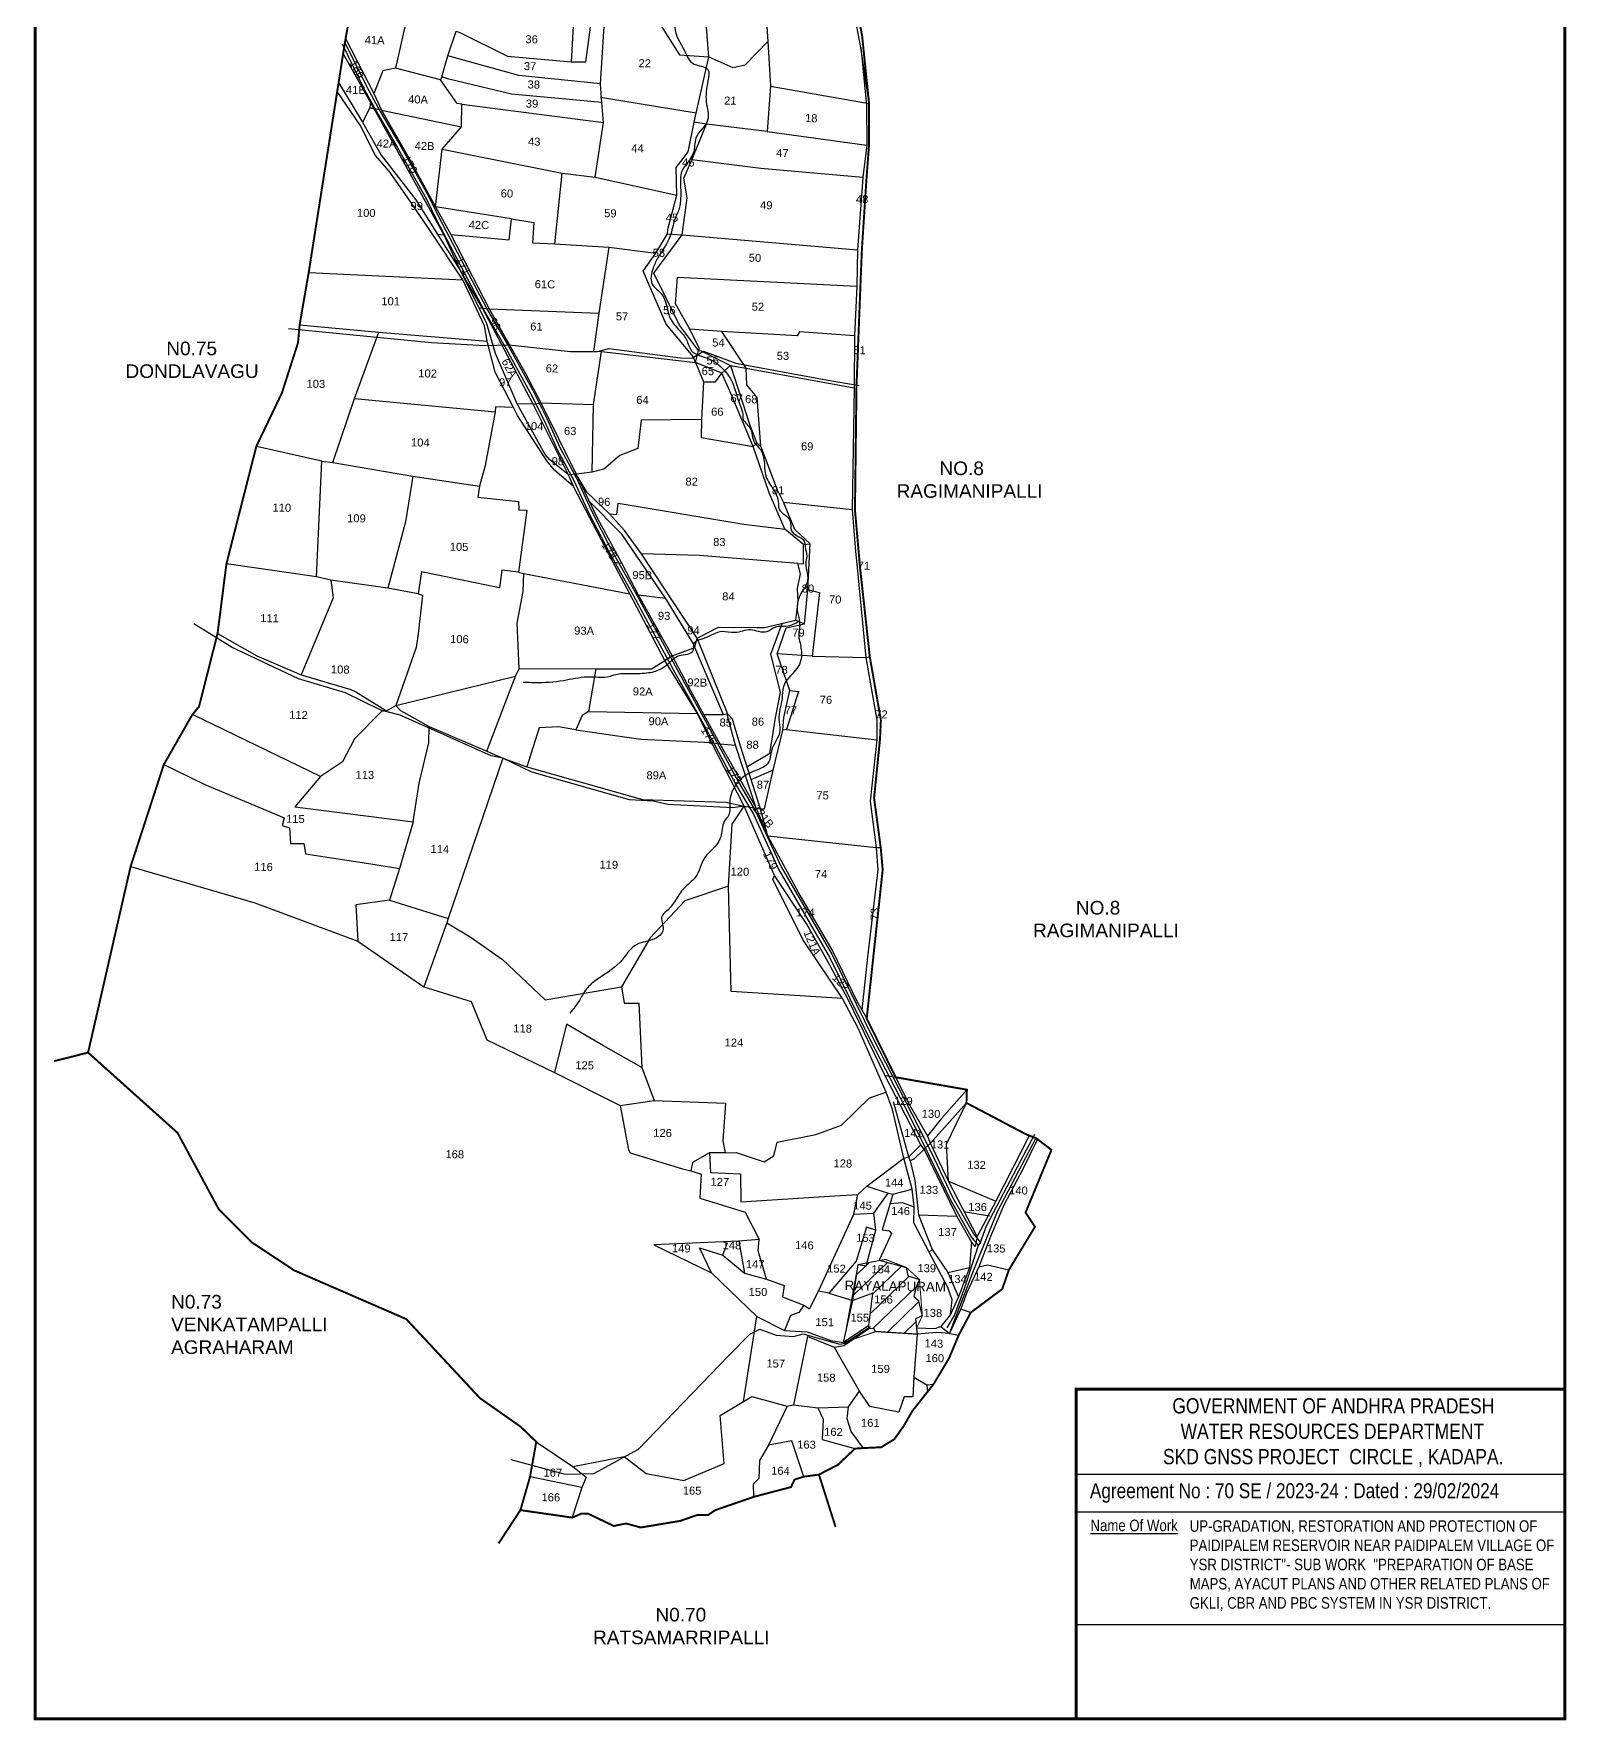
# Model space of a CAD drawing. Header units: millimetres. Extents: x 199216 to 224862, y 1598399 to 1607896.
# Drawn here: x 199216 to 202368, y 1600522 to 1603989 of the extents above; entities that cross this region are included whole.
import ezdxf
from ezdxf.enums import TextEntityAlignment as Align

# ---------------------------------------------------------------- set-up
doc = ezdxf.new("R2010")
doc.units = ezdxf.units.MM
for name, color, linetype in [('FRAME 025', 7, 'Continuous'), ('PLOT', 7, 'Continuous'), ('PLOT NO', 7, 'Continuous'), ('ROAD', 1, 'Continuous'), ('STREAM', 4, 'Continuous'), ('TEXT', 1, 'Continuous'), ('TITLEBLOCK', 7, 'Continuous'), ('VILLAGE BOUNDARY', 5, 'Continuous'), ('VILLAGE BOUNDRY', 5, 'Continuous')]:
    doc.layers.add(name, color=color, linetype=linetype)
doc.styles.add('ARIALN', font='ARIALN.TTF')
doc.styles.get("Standard").update_dxf_attribs({"font": 'arial.ttf'})

msp = doc.modelspace()

# ---------------------------------------------------------------- hatches: boundary and pattern name
at = {"layer": 'PLOT'}
h = msp.add_hatch(dxfattribs=at)
h.set_pattern_fill('ANSI31', color=11, scale=205.651495, angle=-0.9543)
h.set_pattern_definition([(44.0457, (192594.081, 1598081.22), (-17.87193, 18.47742), [])])
h.paths.add_polyline_path([(201026.4, 1601393.5), (201030.5, 1601411.1), (201037.5, 1601428.7), (201013.7, 1601436), (201010.6, 1601453.3), (200956.5, 1601467.7), (200929.6, 1601462.5), (200927.9, 1601456.5), (200911.4, 1601459), (200901, 1601385.1), (200941.6, 1601400.2), (200933.3, 1601334.2), (200933.5, 1601326.8), (200943.6, 1601327.6), (200947.5, 1601321.3), (201033, 1601315.9), (201031.6, 1601328.4), (201029.4, 1601347.4), (201043.6, 1601353.7), (201034.8, 1601385.8)])
h.paths.add_polyline_path([(200940.1, 1601375.2), (200986.9, 1601374.4), (200987.3, 1601399.6), (200940.6, 1601400.4)], flags=24)
h.paths.add_polyline_path([(200934.4, 1601437.1), (200981.1, 1601436.3), (200981.5, 1601461.5), (200934.8, 1601462.3)], flags=24)

# ---------------------------------------------------------------- linework, layer by layer
at = {"layer": 'FRAME 025', "lineweight": -3}
for points in [[(201360, 1601028.4), (202364.9, 1601028.4)], [(201359.6, 1600950.8), (202364.5, 1600950.8)], [(201359.3, 1600719.4), (202364.2, 1600719.4)]]:
    msp.add_lwpolyline(points, dxfattribs=at)
at = {"layer": 'PLOT'}
for points in [[(200096.6, 1603844.2), (200387.7, 1603806.8), (200384.4, 1603847.7), (200381.9, 1603886.5), (200393, 1604058.2), (200382, 1604142.3), (200369.3, 1604215.5), (200434.8, 1604388.4), (200463.8, 1604398.5), (200504.1, 1604387.9)], [(200577.4, 1603313.1), (200572, 1603325.5), (200516.6, 1603392.5), (200469.3, 1603501.3), (200495.7, 1603538.3), (200519.3, 1603577.6), (200520.1, 1603587.2), (200538.4, 1603657.4), (200537.1, 1603713.9), (200551.9, 1603732.4), (200561.8, 1603746.4), (200574.5, 1603807.2), (200578.4, 1603825.6), (200604.4, 1603941.5), (200596.8, 1604036.9), (200583, 1604238.1), (200575.4, 1604251.6), (200577.2, 1604319.7), (200581.1, 1604320.3), (200586.9, 1604388.9)], [(200481.7, 1604044.1), (200544, 1603945.7), (200604.4, 1603941.5), (200654.2, 1603920), (200679, 1603925.2), (200725.9, 1603972.9), (200731.7, 1603881.7), (200934, 1603845.8), (200917, 1603960.7), (200863.1, 1604246.7)], [(200708.5, 1604235.7), (200725.9, 1603972.9)], [(199869.6, 1604046.1), (199985.3, 1604030.8), (199960.3, 1603918.6)], [(200325.8, 1604005), (200321.4, 1603931.6), (200351.6, 1603931.5), (200369.3, 1604064.6)], [(199857.6, 1603979.4), (199915.7, 1603866.2), (199931.6, 1603832.2), (199985.4, 1603737.3), (200042.6, 1603633.2), (200073.8, 1603576.8), (200153, 1603424), (200226.8, 1603292.1), (200258.8, 1603230.2), (200331.9, 1603084.1), (200373.9, 1602995.8), (200425.4, 1602900.3), (200459.4, 1602836), (200529.4, 1602710.7), (200567, 1602639.3), (200594.5, 1602589.3), (200627.4, 1602529.8), (200686.2, 1602425.3), (200701.7, 1602397.4), (200725.6, 1602339.5), (200792.3, 1602217.3), (200859.8, 1602102.4), (200908.6, 1602000.6), (200929.2, 1601965.1)], [(200055.6, 1603900.6), (200068.1, 1603944), (200085, 1603994.6), (200092.8, 1603991.9), (200190.3, 1603943.1), (200321.4, 1603931.6)], [(201144.4, 1601506.1), (201114.3, 1601558.8), (201047.6, 1601696.4), (201040.6, 1601705.4), (200967.5, 1601847.4), (200891, 1602003.7), (200853.3, 1602074.8), (200806, 1602158.9), (200739.8, 1602259), (200676.9, 1602401.3), (200610.2, 1602532.6), (200581.3, 1602591.9), (200514.3, 1602700.8), (200442.4, 1602837.9), (200408.1, 1602902.5), (200326.3, 1603058.4), (200316, 1603082.2), (200243, 1603228), (200139, 1603425), (200093.6, 1603501.7), (200060.1, 1603575.1), (199916.2, 1603834.8), (199852.5, 1603948.5)], [(200381.9, 1603886.5), (200213.8, 1603903.2), (200068.1, 1603944)], [(200917, 1603960.7), (200928.7, 1603842.3), (200929.8, 1603759.8), (200921.3, 1603693.6), (200910, 1603545.2), (200908.9, 1603470.1)], [(200073.8, 1603576.8), (200194.2, 1603565.6), (200198.6, 1603608.4), (200042.6, 1603633.2), (200056.2, 1603751.9), (200095.8, 1603797.5), (200096.6, 1603844.2), (200086.8, 1603845.9), (200053, 1603894.4), (199960.3, 1603918.6), (199934.3, 1603913.1), (199915.7, 1603866.2)], [(200384.4, 1603847.7), (200198.5, 1603865.2), (200069.7, 1603896.1), (200055.6, 1603900.6), (200053, 1603894.4)], [(200326.3, 1603058.4), (200286.9, 1603092.4), (200271.6, 1603111), (200211.2, 1603204.2), (200202.7, 1603221), (200165.1, 1603293.8), (200148.7, 1603357.1), (200143, 1603388.7), (200098.8, 1603483.1), (200032.5, 1603583.3), (199984.4, 1603653.8), (199947.1, 1603707), (199919, 1603738.8), (199887.7, 1603801), (199840.3, 1603870.5)], [(199843.3, 1603889), (199892.5, 1603807.3), (199930.8, 1603739.3), (200002, 1603647.5), (200093.6, 1603501.7)], [(200731.7, 1603881.7), (200724.3, 1603788.3), (200599.9, 1603803.1)], [(199908.6, 1603849.8), (199907.4, 1603837.1), (199892.5, 1603807.3)], [(199931.6, 1603832.2), (199916.2, 1603834.8), (199907.4, 1603837.1), (199916.2, 1603834.8)], [(199931.6, 1603832.2), (200095.8, 1603797.5)], [(200578.4, 1603825.6), (200381.6, 1603858.4)], [(200370.7, 1603694.3), (200387.7, 1603806.8)], [(200583.2, 1603337.8), (200544.1, 1603390.1), (200491.1, 1603496.7), (200549.6, 1603576.1), (200560.3, 1603651.8), (200552.9, 1603692.6), (200569.6, 1603729.8), (200599.9, 1603803.1), (200574.5, 1603807.2)], [(200724.3, 1603788.3), (200929.8, 1603759.8)], [(200056.2, 1603751.9), (200302.8, 1603702.4), (200370.7, 1603694.3), (200538.4, 1603657.4)], [(200921.3, 1603693.6), (200711.6, 1603712.4), (200569.6, 1603729.8)], [(200288.1, 1603557.1), (200302.8, 1603702.4)], [(200198.6, 1603608.4), (200245, 1603601.3), (200241.6, 1603559.3), (200288.1, 1603557.1), (200398.9, 1603550.4), (200495.7, 1603538.3)], [(200060.1, 1603575.1), (200045.4, 1603576.4)], [(200519.3, 1603577.6), (200549.6, 1603576.1), (200910, 1603545.2)], [(200398.9, 1603550.4), (200378, 1603415)], [(199781.7, 1603498.6), (200098.8, 1603483.1)], [(200243, 1603228), (200210.7, 1603228.6), (200165.7, 1603331.8), (200148.1, 1603393), (200133, 1603424.6), (200093.6, 1603501.7)], [(200710.8, 1602396.2), (200719, 1602395.7), (200736.9, 1602475.5), (200756.8, 1602557.6), (200758.7, 1602584), (200770.8, 1602639.2), (200745, 1602714.4), (200763.8, 1602767.7), (200801.3, 1602775.9), (200807.8, 1602846.8), (200812.6, 1602940.9), (200781.3, 1602970.1), (200758.1, 1603026.1), (200745.6, 1603050.9), (200711.8, 1603141.3), (200704, 1603241.1), (200682.8, 1603267.8), (200681.4, 1603301.6), (200631.5, 1603376.9), (200565.4, 1603381.9), (200536.1, 1603433.8), (200540, 1603488.5), (200908.9, 1603470.1), (200904, 1603367.9), (200903.4, 1603261.5), (200899.2, 1603011.4), (200906.2, 1602924.6), (200909.8, 1602891.7), (200927.3, 1602706.8), (200949.8, 1602578.5), (200949.9, 1602538), (200936.4, 1602411.5), (200948.7, 1602315.7), (200951.8, 1602270.4), (200931.1, 1602091.5), (200918.9, 1601983)], [(200139, 1603425), (200133, 1603424.6)], [(200139, 1603425), (200153, 1603424)], [(200153, 1603424), (200378, 1603415), (200367.3, 1603337), (200383.6, 1603335.8), (200577.4, 1603313.1), (200583.2, 1603337.8), (200588.7, 1603337.2), (200649.1, 1603307), (200681.4, 1603301.6), (200903.4, 1603261.5)], [(199763, 1603390.7), (199925.8, 1603375.8), (200148.7, 1603357.1)], [(200583.2, 1603337.8), (200585.6, 1603341.4), (200565.4, 1603381.9)], [(199831, 1603108), (199876.2, 1603239.1), (199925.8, 1603375.8)], [(200904, 1603367.9), (200790.9, 1603376.4), (200786, 1603368.4), (200631.5, 1603376.9)], [(200364.3, 1603088), (200367.6, 1603226.9), (200383.6, 1603335.8)], [(200631, 1603291.5), (200577.4, 1603313.1), (200593.8, 1603273.9), (200618.2, 1603273.5), (200631, 1603291.5)], [(200799.3, 1602939.2), (200760.6, 1602970.6), (200728.7, 1603045.5), (200695.5, 1603140.9), (200650.6, 1603248.3), (200631, 1603291.5), (200649.1, 1603307)], [(200649.1, 1603307), (200688.8, 1603184.6), (200703, 1603147.8), (200711.8, 1603141.3)], [(200593.8, 1603273.9), (200589.8, 1603195.9), (200588.9, 1603159.4), (200695.5, 1603140.9)], [(199876.2, 1603239.1), (200165.1, 1603212.2)], [(200202.7, 1603221), (200166.1, 1603222.4), (200165.1, 1603212.2), (200144.8, 1603101.7), (200132.8, 1603059), (200129.2, 1603036.7), (200213.1, 1603027.7), (200214, 1603010.2), (200230, 1603010), (200213.4, 1602882.1), (200223.8, 1602880), (200442.4, 1602837.9)], [(200316, 1603082.2), (200277, 1603114), (200267.8, 1603124.6), (200210.7, 1603228.6)], [(200243, 1603228), (200258.8, 1603230.2)], [(200258.8, 1603230.2), (200367.6, 1603226.9)], [(200589.8, 1603195.9), (200465.7, 1603194.6), (200458.5, 1603136.5), (200421.7, 1603121.9), (200388.8, 1603094.4), (200364.3, 1603088), (200331.9, 1603084.1)], [(199797.5, 1602872.6), (199808.5, 1603110.6), (199674, 1603141)], [(200703, 1603147.8), (200695.5, 1603140.9)], [(199808.5, 1603110.6), (199831, 1603108), (199996, 1603079.4), (200132.8, 1603059)], [(199996, 1603079.4), (199980.7, 1602985.7), (199944.6, 1602849.6)], [(200331.9, 1603084.1), (200316, 1603082.2)], [(200701.7, 1602397.4), (200710.8, 1602396.2), (200669.9, 1602524.8), (200653.1, 1602580.4), (200643.7, 1602590.8), (200580.7, 1602746.6), (200465.9, 1602919.9), (200431.2, 1602968), (200400, 1603002), (200354.5, 1603046.4), (200331.9, 1603084.1)], [(200576.1, 1602727.8), (200573.1, 1602735), (200515.4, 1602828.7), (200425.4, 1602960.3), (200357, 1603029.7)], [(200400, 1603002), (200415.1, 1603000.8), (200418.3, 1603023.9), (200676.4, 1602980.8), (200760.6, 1602970.6)], [(200758.1, 1603026.1), (200899.2, 1603011.4)], [(200783.4, 1602783.6), (200788.3, 1602821.8), (200786.7, 1602848.8), (200793.3, 1602879.2), (200787.7, 1602900.2), (200799.4, 1602899.3), (200799.3, 1602939.2), (200812.6, 1602940.9)], [(200213.4, 1602882.1), (200178.7, 1602886.2), (200174, 1602849.9), (200013.7, 1602883.4), (200006.8, 1602838.2), (199944.6, 1602849.6), (199826.9, 1602866), (199797.5, 1602872.6), (199612.5, 1602899.6)], [(200425.4, 1602900.3), (200408.1, 1602902.5)], [(200787.7, 1602900.2), (200585.1, 1602916.4), (200465.9, 1602919.9)], [(199826.9, 1602866), (199832.1, 1602829.6), (199766.3, 1602671.2)], [(200214.4, 1602684.2), (200210.7, 1602777.3), (200222.8, 1602842.9), (200223.8, 1602880)], [(200006.8, 1602838.2), (200015.7, 1602834.8), (200006.9, 1602755.6), (200002.6, 1602727.7), (199961.1, 1602608.4)], [(200459.4, 1602836), (200515.4, 1602828.7)], [(200807.8, 1602846.8), (200832.2, 1602840.4), (200817.1, 1602709.9), (200927.3, 1602706.8), (200935.6, 1602708.2)], [(199594.3, 1602756.5), (199675.2, 1602710.6), (199766.3, 1602671.2), (199868.6, 1602641.3), (199878.4, 1602636.4), (199941.4, 1602597.3), (199961.1, 1602608.4), (200206.7, 1602668.5), (200214.4, 1602684.2), (200372.1, 1602683.4), (200486.6, 1602683.7), (200514.3, 1602700.8), (200529.4, 1602710.7), (200576.1, 1602727.8), (200580.7, 1602746.6)], [(200580.7, 1602746.6), (200624.2, 1602769.1), (200703, 1602768.8), (200719.1, 1602768.4), (200783.4, 1602783.6), (200801.3, 1602775.9)], [(200730.3, 1602509.4), (200741.9, 1602583.3), (200751.9, 1602635.8), (200732, 1602714.1), (200755.3, 1602776.8)], [(200635, 1602589), (200576.1, 1602727.8)], [(200529.4, 1602710.7), (200514.3, 1602700.8)], [(200817.1, 1602709.9), (200745, 1602714.4)], [(200148, 1602514.4), (200206.7, 1602668.5)], [(200372.1, 1602683.4), (200357, 1602596.1), (200344.4, 1602587.7), (200331.2, 1602558.4), (200295.1, 1602564.5), (200255.6, 1602562.1), (200230.2, 1602482)], [(200770.8, 1602639.2), (200788.7, 1602637), (200764.5, 1602559.1), (200756.8, 1602557.6)], [(199806, 1602462.4), (199542.5, 1602589.7)], [(199941.4, 1602597.3), (199941.4, 1602597.3), (199931.2, 1602595.9), (199876.2, 1602539.7), (199850.9, 1602492.4), (199806, 1602462.4), (199753, 1602399.8), (199996.5, 1602369.4), (200008.6, 1602448.9), (200028.5, 1602531.9), (200029.1, 1602565.5)], [(199961.1, 1602608.4), (199970.8, 1602598.1), (200029.1, 1602565.5), (200148, 1602514.4), (200180.9, 1602500.3), (200230.2, 1602482), (200468.4, 1602414.8), (200639.3, 1602409.4), (200676.9, 1602401.3)], [(200357, 1602596.1), (200581.3, 1602591.9)], [(200643.7, 1602590.8), (200635, 1602589), (200594.5, 1602589.3)], [(200701.7, 1602397.4), (200659.3, 1602526.9), (200642.7, 1602586.9), (200643.7, 1602590.8)], [(200331.2, 1602558.4), (200464.6, 1602539), (200610.2, 1602532.6)], [(200764.5, 1602559.1), (200949.9, 1602538)], [(200610.2, 1602532.6), (200627.4, 1602529.8)], [(200627.4, 1602529.8), (200659.3, 1602526.9)], [(199483.8, 1602487.2), (199568.1, 1602445.7), (199731.2, 1602377.6), (199727.4, 1602361.8), (199742, 1602357.1), (199744.3, 1602324.8), (199772, 1602325), (199775, 1602303.7), (199918.6, 1602281.4), (199968.2, 1602273)], [(200180.9, 1602500.3), (200068.7, 1602170.5)], [(200730.3, 1602509.4), (200683.9, 1602482)], [(200736.9, 1602475.5), (200692, 1602456.3)], [(200879.5, 1602006), (200650.2, 1602020.6), (200644.8, 1602237.3), (200652.2, 1602364.2), (200676.9, 1602401.3)], [(200676.9, 1602401.3), (200701.7, 1602397.4)], [(200725.6, 1602339.5), (200710.8, 1602396.2)], [(199996.5, 1602369.4), (199968.2, 1602273), (199947.8, 1602208.2), (199878.9, 1602198.9), (199882.5, 1602123.7)], [(200958.1, 1602315.5), (200948.7, 1602315.7), (200725.6, 1602339.5)], [(199415.5, 1602277.6), (199670.8, 1602202.5), (199882.5, 1602123.7), (200018.7, 1602029.9), (200116, 1601999.9), (200147.8, 1601921.3), (200287, 1601853.7), (200422.3, 1601785.9), (200439.5, 1601695.1), (200443, 1601688.5), (200550.1, 1601655.7), (200567.8, 1601651.9), (200589, 1601644.9), (200586.2, 1601595.6), (200679.6, 1601566.7), (200708.1, 1601510.9), (200666.4, 1601507.5), (200491.7, 1601499.8), (200610, 1601442), (200585.5, 1601493.7), (200633.5, 1601478.7), (200643, 1601504.4)], [(200644.8, 1602237.3), (200555.5, 1602206.8), (200484, 1602130.6), (200424.9, 1602030.3)], [(200610, 1601442), (200703.5, 1601352.5), (200760.4, 1601323.6), (200806.6, 1601320.8), (200855.4, 1601303.2), (200881.7, 1601299), (200901, 1601385.1), (200911.4, 1601459), (200927.9, 1601456.5), (200948, 1601530.1), (200944.1, 1601564.8), (200973.1, 1601606), (200982.6, 1601604.1), (201022.9, 1601613.9), (201005.5, 1601677.8), (200982.1, 1601778.2), (200969, 1601813.5), (200911.7, 1601945.1), (200879.5, 1602006), (200799, 1602125.6), (200736, 1602250.4), (200739.8, 1602259)], [(199947.8, 1602208.2), (200068.7, 1602170.5), (200065.5, 1602161.3), (200018.7, 1602029.9)], [(200065.5, 1602161.3), (200113.4, 1602132.9), (200180, 1602086.4), (200268.1, 1602003.2), (200424.9, 1602030.3), (200430.7, 1601996.2), (200460.5, 1601996.2), (200466.6, 1601864.4), (200492.1, 1601796.4)], [(200929.2, 1601965.1), (200988.8, 1601844.1)], [(200466.6, 1601864.4), (200387.7, 1601909.1), (200311.8, 1601953.2), (200287, 1601853.7)], [(200988.8, 1601844.1), (200967.5, 1601847.4)], [(201156.6, 1601516.6), (201097.6, 1601630.7), (201060.5, 1601708.7), (201054.1, 1601723.7), (201015.3, 1601791.8), (200988.8, 1601844.1)], [(201135.3, 1601818.6), (201082.8, 1601759.1), (201054.1, 1601723.7)], [(200422.3, 1601785.9), (200492.1, 1601796.4), (200638.5, 1601791.2), (200633.3, 1601713.5), (200638, 1601689), (200605.8, 1601689.1), (200571.1, 1601669), (200567.8, 1601651.9)], [(200605.8, 1601689.1), (200607.7, 1601648.5), (200669.6, 1601645.7), (200670.2, 1601587.9), (200863.8, 1601600.1), (200911, 1601603.1), (200929.8, 1601620.2), (201005.5, 1601677.8), (201015.8, 1601680.9), (200984.6, 1601793.5)], [(200638, 1601689), (200660.5, 1601689.8), (200718.3, 1601670.1), (200737.9, 1601682.6), (200745, 1601711), (200824.3, 1601726.5), (200877.4, 1601745.4), (200934.8, 1601802), (200969, 1601813.5)], [(201097.6, 1601630.7), (201093, 1601706.9), (201134.3, 1601791.4), (201060.5, 1601708.7)], [(201263.5, 1601724.1), (201194.8, 1601589.5), (201156.6, 1601516.6), (201152.1, 1601496.5), (201144.4, 1601506.1), (201140.5, 1601452.8), (201117.8, 1601392.7), (201101.7, 1601356.7), (201081.9, 1601331.5), (201069.1, 1601327.1), (201031.6, 1601328.4), (201033, 1601315.9), (200947.5, 1601321.3), (200943.6, 1601327.6), (200933.5, 1601326.8), (200882.4, 1601292.1), (200863, 1601288.9)], [(201280.5, 1601716.7), (201250, 1601655.5), (201211.4, 1601581.5), (201184, 1601516.9), (201159.7, 1601454.5), (201177.7, 1601458.7), (201221.6, 1601448.1)], [(201015.8, 1601680.9), (201040.6, 1601705.4)], [(201047.6, 1601696.4), (201026.3, 1601675.7), (201018.4, 1601672.2), (201015.8, 1601680.9)], [(201060.5, 1601708.7), (201047.6, 1601696.4)], [(201018.4, 1601672.2), (201028.2, 1601632), (201035.9, 1601561.3), (201114.3, 1601558.8)], [(200929.8, 1601620.2), (200973.1, 1601606)], [(201057.5, 1601484.7), (201026.2, 1601545.2), (201027, 1601577.8), (201022.9, 1601613.9)], [(201097.6, 1601630.7), (201194.8, 1601589.5)], [(200800, 1601376), (200811.4, 1601368.3), (200829.9, 1601404.2), (200902.7, 1601563), (200911, 1601603.1)], [(200982.6, 1601604.1), (200977.5, 1601584.9), (200961.1, 1601530.8), (200975.2, 1601528.8), (200980.5, 1601522.7), (200954.7, 1601468.2), (201010.6, 1601453.3), (201013.7, 1601436), (201037.5, 1601428.7), (201030.5, 1601411.1), (201026.4, 1601393.5), (201034.8, 1601385.8), (201043.6, 1601353.7), (201029.4, 1601347.4), (201031.6, 1601328.4)], [(200977.5, 1601584.9), (201002, 1601586.8), (201027, 1601577.8)], [(200902.7, 1601563), (200944.1, 1601564.8)], [(201035.9, 1601561.3), (201064.1, 1601489.8), (201096.3, 1601443), (201140.5, 1601452.8)], [(201129.2, 1601567.9), (201181.8, 1601559.6)], [(200633.5, 1601478.7), (200678, 1601441.4), (200723, 1601429), (200705.7, 1601487.6), (200708.1, 1601510.9)], [(200666.4, 1601507.5), (200678, 1601441.4)], [(200948, 1601530.1), (200928.7, 1601535.7), (200907.6, 1601465.8), (200884.5, 1601438.5), (200851.3, 1601400.6), (200829.9, 1601404.2)], [(201101.7, 1601356.7), (201104.7, 1601386.4), (201095.8, 1601412), (201057.5, 1601484.7), (201064.1, 1601489.8)], [(201096.3, 1601443), (201117.8, 1601392.7)], [(201159.7, 1601454.5), (201135.4, 1601401.9), (201122.9, 1601368), (201143.1, 1601360.4)], [(200723, 1601429), (200759.8, 1601416.3), (200756, 1601392.8), (200800, 1601376), (200789.4, 1601360.6), (200772.6, 1601354.6), (200760.4, 1601323.6)], [(200851.3, 1601400.6), (200901, 1601385.1)], [(200933.3, 1601334.2), (200941.6, 1601400.2), (200901, 1601385.1)], [(201122.9, 1601368), (201099.8, 1601317.2), (201118.5, 1601314.3)], [(200675.6, 1601177.8), (200703.5, 1601352.5)], [(200933.5, 1601326.8), (200933.3, 1601334.2), (200881.7, 1601299)], [(201026.3, 1601227.5), (201024, 1601187.3), (201006.3, 1601187.3), (200995, 1601155.6), (200935.8, 1601167.2), (200914.7, 1601199.2), (200863, 1601288.9), (200807.4, 1601311.2), (200779, 1601170.7), (200828.4, 1601164.7), (200892.1, 1601166.7), (200914.7, 1601199.2)], [(201099.8, 1601317.2), (201073.3, 1601319.7), (201033, 1601315.9), (201026.3, 1601227.5), (201052.7, 1601212.2), (201066.6, 1601213.2)], [(201081.9, 1601331.5), (201099.8, 1601317.2)], [(201052.7, 1601212.2), (201054.2, 1601195.4)], [(200324.7, 1601043.9), (200430.3, 1601064.4), (200475.6, 1601029.6), (200552.9, 1601015.4), (200636.4, 1601050.4), (200628.1, 1601148.7), (200675.6, 1601177.8), (200692.8, 1601188.1), (200765.4, 1601168.1), (200779, 1601170.7)], [(200765.4, 1601168.1), (200727.1, 1601088.1), (200708.9, 1601056.1), (200707.7, 1601019.7), (200695.7, 1601007.6), (200696.7, 1600981.6)], [(200828.4, 1601164.7), (200839.8, 1601141.6), (200837.9, 1601099.3), (200905.1, 1601080.8)], [(200922.3, 1601082), (200897.5, 1601116), (200889.1, 1601142), (200892.1, 1601166.7)], [(200249.7, 1601094.8), (200324.7, 1601043.9), (200352, 1601022.3), (200343.4, 1601000.7), (200323.8, 1600939)], [(200799.8, 1601023.1), (200775.4, 1601096.7), (200727.1, 1601088.1)], [(200343.4, 1601000.7), (200236.9, 1601023.1)]]:
    msp.add_lwpolyline(points, dxfattribs=at)
at = {"layer": 'PLOT', "color": 11, "const_width": 2.06}
msp.add_lwpolyline([(200881.7, 1601299), (200911.4, 1601459), (200967.7, 1601469.8), (201010.6, 1601453.3), (201037.5, 1601428.7), (201043.6, 1601353.7), (201031.6, 1601328.4), (201033, 1601315.9), (200947.5, 1601321.3), (200881.7, 1601299)], dxfattribs=at)
at = {"layer": 'ROAD'}
for points in [[(199850.2, 1603968.2), (199896.7, 1603874.1), (199924.3, 1603823.3), (199963.7, 1603756.2), (200023, 1603650.5), (200044.6, 1603606.4), (200143.8, 1603417.6), (200188.1, 1603341.3), (200236.6, 1603252.6), (200266.7, 1603192.6), (200293.2, 1603133.1), (200326.8, 1603071), (200357.9, 1603004), (200399.4, 1602923.2), (200448.7, 1602835.4), (200503.8, 1602733), (200534.9, 1602676.1), (200593.5, 1602570.2), (200661.1, 1602444.7), (200696.3, 1602385), (200748.8, 1602270.4), (200853, 1602091), (200936.2, 1601920.8), (201017.6, 1601763.2), (201056.4, 1601685.4), (201102.1, 1601590.5), (201144.3, 1601516), (201158.4, 1601498.6), (201158.4, 1601498.6)], [(199854.8, 1603974.2), (199901.2, 1603880.1), (199928.9, 1603829.3), (199968.3, 1603762.2), (200027.5, 1603656.5), (200049.2, 1603612.4), (200148.3, 1603423.6), (200192.7, 1603347.2), (200241.1, 1603258.5), (200271.3, 1603198.6), (200297.8, 1603139), (200331.4, 1603077), (200362.5, 1603010), (200404, 1602929.1), (200453.3, 1602841.3), (200508.4, 1602739), (200539.5, 1602682.1), (200598, 1602576.2), (200665.6, 1602450.7), (200700.8, 1602390.9), (200753.3, 1602276.4), (200857.5, 1602096.9), (200940.8, 1601926.7), (201022.2, 1601769.2), (201060.9, 1601691.4), (201106.6, 1601596.5), (201148.8, 1601522), (201163, 1601504.5), (201175.3, 1601538.9), (201246.1, 1601673.1), (201275, 1601727.5)], [(199739.9, 1603383.4), (200034.3, 1603354.3), (200143.6, 1603348.3), (200193.6, 1603349.5), (200320.1, 1603335.9), (200375.9, 1603336), (200399.1, 1603342.4), (200546, 1603323.2), (200569.3, 1603322.1), (200593.3, 1603337), (200660.4, 1603311.8), (200841.6, 1603278.1), (200913.5, 1603266)], [(200676.9, 1602401.3), (200653.6, 1602397.8), (200520.2, 1602404.7), (200490.3, 1602411.7), (200441.6, 1602414.2), (200240.5, 1602471.5), (200180.9, 1602500.3), (200156.9, 1602504.8), (199969.9, 1602588.6), (199929.9, 1602598.5), (199857.1, 1602634.2), (199760.5, 1602663), (199624.2, 1602727.3), (199545.2, 1602776.2)], [(201099.8, 1601317.2), (201152.5, 1601455), (201197.9, 1601568.2), (201278.3, 1601721.3)], [(201163, 1601504.5), (201158.4, 1601498.6), (201130.3, 1601411.3), (201109.6, 1601355.9), (201093.7, 1601329)], [(200197.3, 1601058.4), (200309, 1601028.5), (200368.2, 1601029.6), (200459.8, 1601079.5), (200644.6, 1601271.1), (200688.6, 1601316.1), (200709.4, 1601326.3), (200742.7, 1601314.3), (200778.6, 1601311.6), (200798.7, 1601316.8), (200851.3, 1601301.6), (200873.9, 1601295.6), (200884.5, 1601297.3), (200937, 1601332)]]:
    msp.add_lwpolyline(points, dxfattribs=at)
at = {"layer": 'STREAM'}
msp.add_lwpolyline([(200791.4, 1602773.2), (200789.7, 1602758.6), (200789.7, 1602747.2)], dxfattribs=at)
for points in [[(200541.3, 1604745.1), (200531.9, 1604722), (200521.1, 1604695.5), (200526.6, 1604672.5), (200521.6, 1604645.5), (200519.5, 1604620.2), (200520.8, 1604575.4), (200516.8, 1604522.8), (200521.8, 1604490.8), (200519.7, 1604465.8), (200522.9, 1604431.4), (200514.1, 1604378.1), (200507, 1604342.1), (200504, 1604301), (200502.6, 1604246.7), (200523.5, 1604201.3), (200521.3, 1604166.4), (200530.8, 1604071), (200539.6, 1604034.7), (200534.6, 1604002.6), (200554.9, 1603953.4), (200572.8, 1603927.6), (200602.6, 1603915.4), (200602.8, 1603892.1), (200599.3, 1603848.5), (200602.1, 1603811.8), (200578.1, 1603775), (200572.6, 1603743.5), (200549.2, 1603706.7), (200546.4, 1603673.4), (200546.6, 1603650.6), (200543.5, 1603630.1), (200534.8, 1603608.1), (200524.7, 1603572.9), (200500.1, 1603528.9), (200489.8, 1603507.4), (200487.6, 1603475.8), (200508.3, 1603452.7), (200525.3, 1603404.1), (200543.7, 1603379.9), (200558.4, 1603360.3), (200569.1, 1603337.3), (200604.4, 1603321.2), (200631.3, 1603302.4), (200648.8, 1603280.3), (200669.4, 1603223.5), (200674.4, 1603207.1), (200674.5, 1603199.1), (200688.8, 1603179.2), (200698.5, 1603148.3), (200710.5, 1603134.4), (200723.3, 1603075.7), (200741, 1603046.8), (200747.3, 1603027.5), (200749.1, 1603012.2), (200771.7, 1602987.7), (200774.3, 1602967.6), (200800.4, 1602946), (200803.4, 1602929.2), (200805.7, 1602920), (200803.8, 1602900.2), (200807, 1602880), (200806.9, 1602861.5), (200792.2, 1602835.3), (200786.9, 1602800.2), (200789.3, 1602789.1), (200791.4, 1602773.2)], [(200790.9, 1602781.3), (200763, 1602771), (200741.7, 1602769.6), (200724, 1602759.6), (200690.2, 1602763.7), (200657.8, 1602758.1), (200631.8, 1602760.3), (200592, 1602745.2), (200573.7, 1602735.9), (200571.7, 1602720.5), (200543.4, 1602710.2), (200521.1, 1602694.1), (200504.3, 1602682.2), (200477.3, 1602674.7), (200438.6, 1602673.6), (200409.5, 1602670.6), (200401.3, 1602668.1), (200354, 1602666.7), (200305.6, 1602659.2), (200247, 1602655), (200222.5, 1602655.8)], [(200789.7, 1602747.2), (200794.8, 1602719.2), (200792.6, 1602697.1), (200768.8, 1602665.2), (200758, 1602647.4), (200755.1, 1602622.2), (200748.5, 1602579.9), (200750.9, 1602557.5), (200733.1, 1602514.6), (200728.1, 1602492.3), (200689.9, 1602470.2), (200659.6, 1602444.4), (200647.5, 1602409.4), (200645.4, 1602383.3), (200636.1, 1602369.6), (200629, 1602338.3), (200612, 1602312.8), (200596.6, 1602296.1), (200576.6, 1602255.1), (200553.6, 1602233), (200535.8, 1602207.9), (200518, 1602186), (200508, 1602175.4), (200510.4, 1602148), (200492.9, 1602128.5), (200456.4, 1602117.1), (200421.9, 1602080.9), (200371, 1602042.4), (200351, 1602023.4), (200338.3, 1602002.2), (200318.9, 1601976.1)]]:
    msp.add_spline(points, degree=3, dxfattribs=at)
at = {"layer": 'VILLAGE BOUNDARY', "const_width": 4}
msp.add_lwpolyline([(200868.3, 1604248.3), (200919.8, 1603984.8), (200934, 1603845.8), (200934, 1603760.3), (200928.8, 1603691.7), (200919.3, 1603545.5), (200916.3, 1603470.9), (200908.2, 1603264.2), (200905.1, 1603010), (200915.6, 1602891.1), (200935.6, 1602708.2), (200958.4, 1602578.1), (200956.5, 1602538.5), (200944.4, 1602418.2), (200958.1, 1602315.5), (200962.1, 1602270.5), (200929.2, 1601965.1), (200988.8, 1601844.1), (201135.3, 1601818.6), (201134.3, 1601791.4), (201252.9, 1601729), (201263.5, 1601724.1), (201263.5, 1601724.1), (201274.1, 1601720.4), (201280.5, 1601716.7), (201309.2, 1601694.9), (201255.9, 1601566.1), (201275.2, 1601536.8), (201221.6, 1601448.1), (201207.9, 1601408.8), (201143.1, 1601360.4), (201118.5, 1601314.3), (201098.4, 1601266.2), (201066.6, 1601213.2), (201023.3, 1601158.5), (201005.2, 1601127.1), (200986.2, 1601100.3), (200959.1, 1601083.6), (200922.3, 1601082), (200905.1, 1601080.8), (200870, 1601047.6), (200831, 1601027.4), (200865.2, 1600919.8), (200831, 1601027.4), (200799.8, 1601023.1), (200780.8, 1601017.3), (200773.6, 1601001.8), (200696.7, 1600981.6), (200618.5, 1600954.6), (200603.2, 1600944.4), (200580.3, 1600944.3), (200546.2, 1600932.3), (200464.4, 1600918.7), (200434.5, 1600926.9), (200409, 1600921.9), (200356.2, 1600947.1), (200341.7, 1600946.9), (200323.8, 1600939), (200217.1, 1600954.4), (200172.1, 1600885.9), (200217.1, 1600954.4), (200236.9, 1601023.1), (200249.7, 1601094.8), (200217.5, 1601125.8), (200133.9, 1601184.5), (199982.4, 1601347), (199751.9, 1601447.2), (199665.2, 1601504.5), (199596.8, 1601572.7), (199511.8, 1601730.1), (199328, 1601894.9), (199258.3, 1601877.3), (199328, 1601894.9), (199415.5, 1602277.6), (199483.8, 1602487.2), (199542.5, 1602589.7), (199556.1, 1602605.9), (199594.3, 1602756.5), (199612.5, 1602899.6), (199674, 1603141), (199726.7, 1603251.1), (199759.7, 1603353.9), (199763, 1603390.7), (199781.7, 1603498.6), (199840.3, 1603870.5), (199843.3, 1603889), (199852.5, 1603948.5), (199857.6, 1603979.4), (199869.6, 1604046.1)], dxfattribs=at)
at = {"layer": 'VILLAGE BOUNDRY', "color": 5, "const_width": 5.98}
for points in [[(199219.2, 1605343.6), (202364.9, 1605343.6), (202364.9, 1600525.4), (199219.2, 1600525.4)], [(202364.9, 1600525.4), (201360, 1600525.4), (201360, 1601202.9), (202364.9, 1601202.9)]]:
    msp.add_lwpolyline(points, close=True, dxfattribs=at)

# ---------------------------------------------------------------- texts
at = {"layer": 'PLOT NO'}
for s, rotation, p in [('41A', 359.0457, (199917.3, 1603976)), ('36', 359.0457, (200240.2, 1603977.8)), ('169', 294.6899, (199880.3, 1603915.8)), ('22', 359.0457, (200472.7, 1603928.5)), ('37', 359.0457, (200236.9, 1603922.5)), ('41B', 359.0457, (199878.6, 1603873.7)), ('38', 359.0457, (200244.6, 1603884.8)), ('40A', 359.0457, (200006.5, 1603854.1)), ('39', 359.0457, (200241, 1603845.5)), ('21', 359.0457, (200648.8, 1603851.7)), ('18', 359.0457, (200815.2, 1603815.6)), ('42A', 359.0457, (199941.8, 1603763.4)), ('42B', 359.0457, (200020, 1603758.6)), ('43', 359.0457, (200245.5, 1603767.4)), ('44', 359.0457, (200457.9, 1603753.8)), ('170', 299.8253, (199989.8, 1603720.2)), ('46', 359.0457, (200562.4, 1603724.6)), ('47', 359.0457, (200755.9, 1603744.1)), ('60', 359.0457, (200189.4, 1603660.8)), ('48', 359.0457, (200919.8, 1603649.1)), ('100', 359.0457, (199900, 1603621)), ('99', 359.0457, (200003.7, 1603635.2)), ('59', 359.0457, (200402.1, 1603620.2)), ('49', 359.0457, (200722.7, 1603636.7)), ('42C', 359.0457, (200131.8, 1603596.2)), ('45', 359.0457, (200528.9, 1603611.3)), ('171', 297.8612, (200099.8, 1603512.2)), ('58', 359.0457, (200501.8, 1603538.9)), ('50', 359.0457, (200699.4, 1603528.6)), ('61C', 359.0457, (200267.6, 1603474.3)), ('101', 359.0457, (199950.2, 1603439.2)), ('57', 359.0457, (200426.1, 1603408.1)), ('56', 359.0457, (200523.2, 1603420.9)), ('52', 359.0457, (200705.5, 1603428.1)), ('98', 297.8612, (200164.8, 1603392.3)), ('61', 359.0457, (200250, 1603387.3)), ('54', 359.0457, (200624.3, 1603354.4)), ('51', 359.0457, (200914.5, 1603338.8)), ('62A', 298.5044, (200194.5, 1603301.8)), ('62', 359.0457, (200282, 1603301.2)), ('55', 359.0457, (200612.4, 1603317.4)), ('53', 359.0457, (200756.9, 1603327.1)), ('103', 359.0457, (199796.4, 1603269.5)), ('102', 359.0457, (200026.2, 1603290.9)), ('97', 359.0457, (200185.9, 1603272.6)), ('65', 359.0457, (200602.5, 1603295.7)), ('64', 359.0457, (200468.1, 1603236.4)), ('67', 359.0457, (200661.9, 1603239.7)), ('68', 359.0457, (200691.8, 1603238)), ('66', 359.0457, (200622, 1603212.3)), ('104', 359.0457, (200245.1, 1603182.7)), ('63', 359.0457, (200319.4, 1603172.5)), ('104', 359.0457, (200011.2, 1603148.9)), ('69', 359.0457, (200806.8, 1603141.1)), ('98', 359.0457, (200294, 1603110.5)), ('82', 359.0457, (200569.3, 1603068.5)), ('96', 359.0457, (200389.3, 1603027)), ('81', 359.0457, (200747.1, 1603050.8)), ('110', 359.0457, (199726.4, 1603015)), ('109', 359.0457, (199879.9, 1602993.1)), ('105', 359.0457, (200091, 1602934.5)), ('178', 302.3819, (200400.1, 1602926.7)), ('83', 359.0457, (200626.1, 1602944.4)), ('71', 359.0457, (200923.5, 1602895.8)), ('95B', 359.0457, (200467.8, 1602876.3)), ('84', 359.0457, (200644.8, 1602832.6)), ('80', 359.0457, (200808.4, 1602848.7)), ('70', 359.0457, (200864.4, 1602826.3)), ('111', 359.0457, (199701.2, 1602787.8)), ('93', 359.0457, (200512.6, 1602792.7)), ('93A', 359.0457, (200348.1, 1602762.1)), ('177', 293.9035, (200491.4, 1602760.3)), ('94', 359.0457, (200572.9, 1602762.8)), ('79', 359.0457, (200788.9, 1602758.2)), ('106', 359.0457, (200091.7, 1602744.8)), ('108', 359.0457, (199846.6, 1602682.4)), ('78', 359.0457, (200754.1, 1602681.6)), ('92B', 359.0457, (200580.8, 1602655.6)), ('92A', 359.0457, (200468.7, 1602637.1)), ('76', 359.0457, (200845.4, 1602620.2)), ('112', 359.0457, (199760.7, 1602589)), ('90A', 359.0457, (200501, 1602575.8)), ('85', 359.0457, (200639.3, 1602573.3)), ('86', 359.0457, (200705.5, 1602575.2)), ('77', 359.0457, (200773.1, 1602598.6)), ('72', 359.0457, (200959.7, 1602590.1)), ('176', 303.6796, (200604.7, 1602546.6)), ('88', 359.0457, (200694.4, 1602527.7)), ('175', 303.6796, (200656.9, 1602465.9)), ('113', 359.0457, (199897.1, 1602465.8)), ('89A', 359.0457, (200496.7, 1602464.8)), ('87', 359.0457, (200715.9, 1602445.6)), ('75', 359.0457, (200838.5, 1602423.7)), ('115', 359.0457, (199754.3, 1602375.3)), ('121B', 308.2085, (200716.5, 1602380.8)), ('114', 359.0457, (200051.4, 1602313.2)), ('179', 295.0275, (200731.1, 1602289.5)), ('116', 359.0457, (199688.7, 1602276.7)), ('119', 359.0457, (200398.8, 1602281)), ('120', 359.0457, (200668.5, 1602266.8)), ('74', 359.0457, (200835.2, 1602261.9)), ('174', 359.0457, (200802.9, 1602182.8)), ('73', 88.7547, (200945.6, 1602179.6)), ('117', 359.0457, (199967.2, 1602132.4)), ('121A', 293.0232, (200816.9, 1602120.4)), ('122', 313.1267, (200876, 1602039.5)), ('118', 359.0457, (200221.6, 1601944.4)), ('124', 359.0457, (200656.2, 1601915.5)), ('125', 359.0457, (200349.2, 1601868.8)), ('129', 359.0457, (201004.7, 1601795.5)), ('130', 359.0457, (201061.5, 1601769)), ('126', 359.0457, (200509.4, 1601729.8)), ('141', 359.0457, (201025.4, 1601729.5)), ('131', 359.0457, (201080.1, 1601706)), ('168', 359.0457, (200082.1, 1601685.9)), ('128', 359.0457, (200880.1, 1601667)), ('132', 359.0457, (201155.1, 1601664.1)), ('127', 359.0457, (200627.1, 1601629.1)), ('144', 359.0457, (200985.6, 1601627.6)), ('133', 359.0457, (201057.1, 1601612.8)), ('140', 359.0457, (201241.3, 1601611.5)), ('145', 359.0457, (200920.6, 1601580.5)), ('146', 359.0457, (200998.9, 1601569.3)), ('136', 359.0457, (201157.3, 1601577.6)), ('148', 359.0457, (200652, 1601498.8)), ('146', 359.0457, (200801.1, 1601498.9)), ('153', 359.0457, (200926.6, 1601514)), ('137', 359.0457, (201095.3, 1601526.1)), ('149', 359.0457, (200548, 1601492.4)), ('135', 359.0457, (201195.5, 1601492.3)), ('147', 359.0457, (200699.7, 1601459.8)), ('152', 359.0457, (200867.1, 1601450.9)), ('154', 359.0457, (200958, 1601449.4)), ('139', 359.0457, (201052.7, 1601451.6)), ('134', 359.0457, (201115.9, 1601429.4)), ('142', 359.0457, (201169.1, 1601434.1)), ('150', 359.0457, (200705.6, 1601402.9)), ('156', 359.0457, (200963.7, 1601387.5)), ('138', 359.0457, (201065.3, 1601359.8)), ('151', 359.0457, (200842.8, 1601340.9)), ('155', 359.0457, (200914.9, 1601350.1)), ('143', 359.0457, (201067.3, 1601296.8)), ('157', 359.0457, (200742.1, 1601255.7)), ('160', 359.0457, (201069.2, 1601266.9)), ('158', 359.0457, (200846, 1601226.8)), ('159', 359.0457, (200957.6, 1601244.7)), ('161', 359.0457, (200936.6, 1601133.8)), ('163', 359.0457, (200805.4, 1601089.1)), ('162', 359.0457, (200860.9, 1601115.3)), ('167', 359.0457, (200283.7, 1601031.4)), ('164', 359.0457, (200751.9, 1601035.3)), ('166', 359.0457, (200279.7, 1600980.8)), ('165', 359.0457, (200570.1, 1600994.5))]:
    msp.add_text(s, height=16.45, rotation=rotation, dxfattribs=at).set_placement(p, align=Align.MIDDLE_CENTER)
at = {"layer": 'PLOT NO', "color": 1}
msp.add_text('RAYALAPURAM ', height=19.743, rotation=359.0457, dxfattribs=at).set_placement((200991.9, 1601414.7), align=Align.MIDDLE_CENTER)
at = {"layer": 'TEXT', "char_height": 28, "attachment_point": 1}
for s, insert, width in [('\\pi109.05314;N0.75 \\P\\pi25.11999;DONDLAVAGU', (199379.8, 1603356.3), 317.94), ('NO.8 \\P\\pi-88.11418;RAGIMANIPALLI', (201078.9, 1603109.9), 117.16), ('NO.8 \\P\\pi-88.11418;RAGIMANIPALLI', (201359.4, 1602206.7), 117.16), ('N0.73 VENKATAMPALLI AGRAHARAM', (199498.7, 1601396.7), 317.94), ('\\pi109.20593;N0.70 \\P\\pi-19.23881;RATSAMARRIPALLI', (200385.6, 1600753.5), 317.94)]:
    msp.add_mtext(s, dxfattribs=dict(at, insert=insert, width=width))
at = {"layer": 'TITLEBLOCK', "extrusion": (0.000201441, 0.004807, 0.999988), "style": 'ARIALN'}
msp.add_text('%%UName Of Work', height=23.7, rotation=359.9999, dxfattribs=at).set_placement((201389.4, 1600892.5, 7733.1))
at = {"layer": 'TITLEBLOCK', "extrusion": (0.000201441, 0.004807, 0.999988), "attachment_point": 1, "text_direction": (1, -1e-06, -0.000201), "style": 'ARIALN'}
for s, insert, char_height, width in [('\\pi41.00691;GOVERNMENT OF ANDHRA PRADESH  \\P\\pi58.05676;WATER RESOURCES DEPARTMENT      \\P\\pi21.84052;SKD GNSS PROJECT  CIRCLE , KADAPA.', (201516.7, 1601184.5, -4.8), 31.342, 739.208), ('Agreement No : 70 SE / 2023-24 : Dated : 29/02/2024', (201388.3, 1601009.7, -5.7), 30.81, 994.501), ('UP-GRADATION, RESTORATION AND PROTECTION OF PAIDIPALEM RESERVOIR NEAR PAIDIPALEM VILLAGE OF YSR DISTRICT"- SUB WORK  "PREPARATION OF BASE MAPS, AYACUT PLANS AND OTHER RELATED PLANS OF GKLI, CBR AND PBC SYSTEM IN YSR DISTRICT.', (201593.5, 1600933.5, -5), 23.6998, 765.001)]:
    msp.add_mtext(s, dxfattribs=dict(at, insert=insert, char_height=char_height, width=width))

doc.saveas('drawing.dxf')
